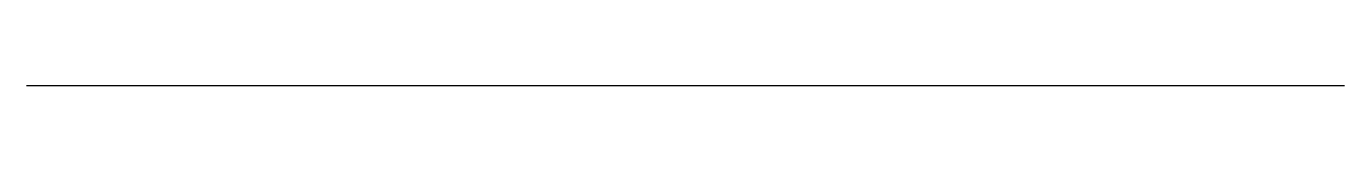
# Model space of a CAD drawing. Header units: millimetres. Extents: x 0 to 4000, y 0 to 0.
import ezdxf

# ---------------------------------------------------------------- set-up
doc = ezdxf.new("R2010")
doc.units = ezdxf.units.MM

msp = doc.modelspace()

# ---------------------------------------------------------------- linework, layer by layer
at = {"layer": 'WALLS'}
msp.add_line((0, 0), (4000, 0), dxfattribs=at)

doc.saveas('drawing.dxf')
